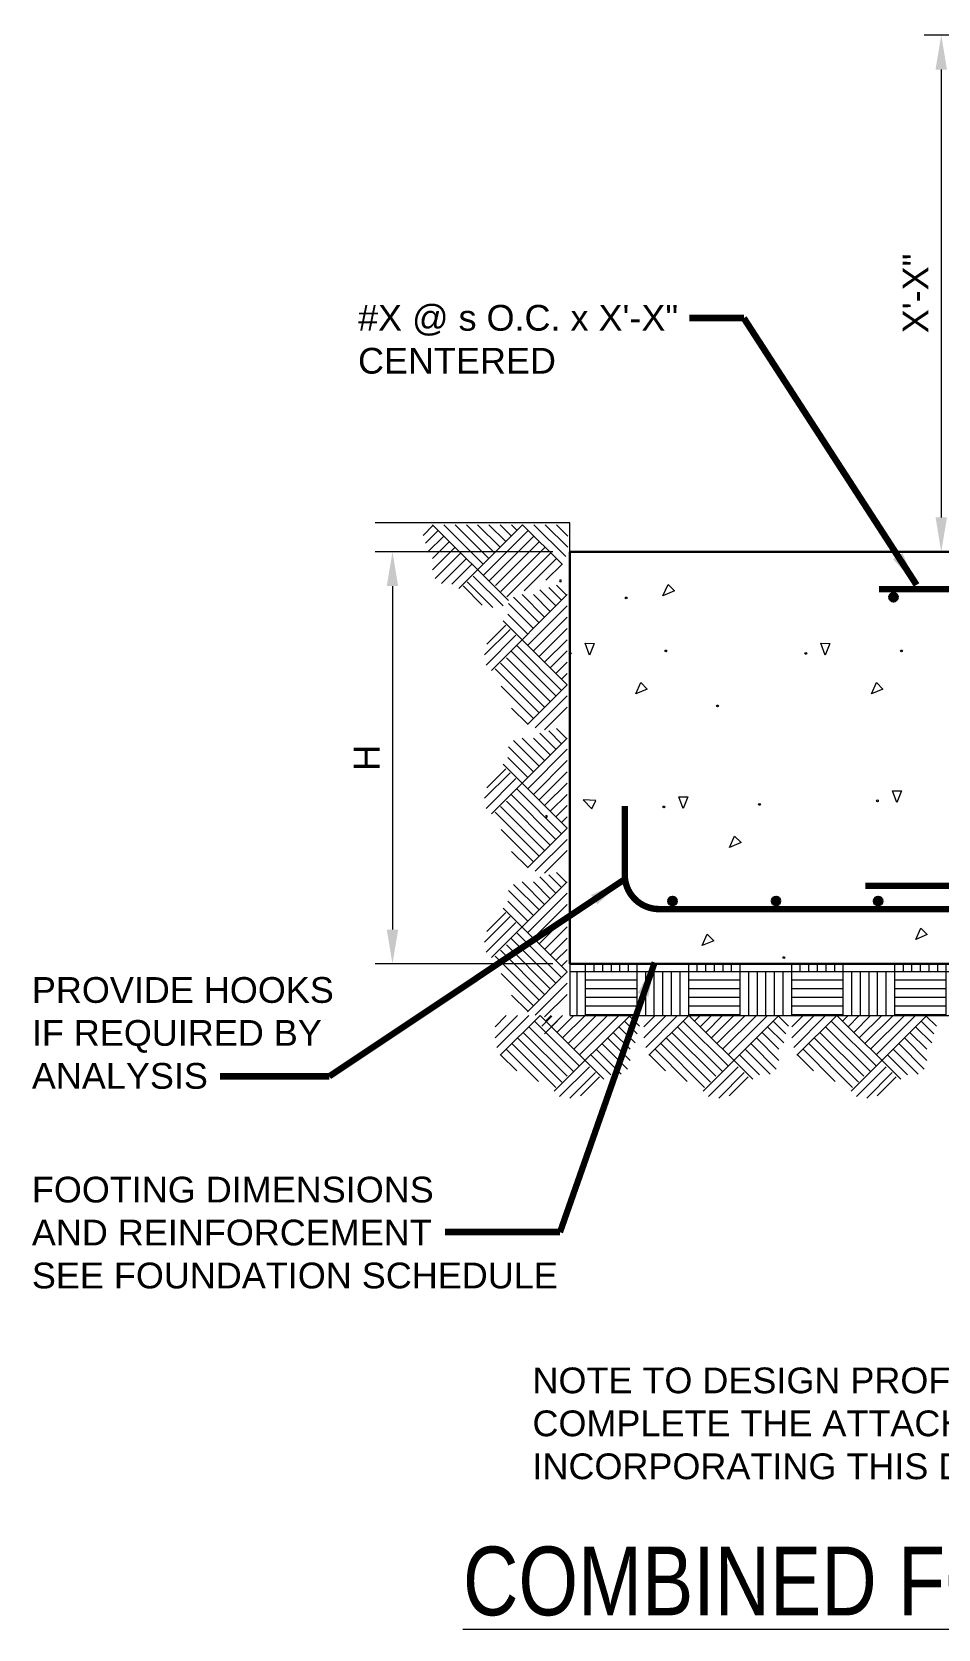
# Model space of a CAD drawing. Header units: inches. Extents: x -1127 to -983, y 1611 to 1738.
# Drawn here: x -1127.3 to -1074.5, y 1610.5 to 1703.5 of the extents above; entities that cross this region are included whole.
import ezdxf

# ---------------------------------------------------------------- set-up
doc = ezdxf.new("R2010")
doc.units = ezdxf.units.IN
doc.header["$LTSCALE"] = 5
doc.header["$MEASUREMENT"] = 0
doc.linetypes.add('HIDDEN', pattern=[0.375, 0.25, -0.125])
for name, color, linetype, lineweight in [('S-ANNO-DIMS', 1, 'Continuous', 20), ('S-ANNO-TEXT', 7, 'Continuous', 20), ('S-DELT-PATT', 7, 'Continuous', 15), ('S-DETL', 3, 'Continuous', 30)]:
    doc.layers.add(name, color=color, linetype=linetype, lineweight=lineweight)
doc.styles.add('Romans', font='arial.ttf')
doc.dimstyles.get("Standard").update_dxf_attribs({"dimtxt": 0.18, "dimasz": 0.18, "dimexe": 0.18, "dimexo": 0.0625, "dimgap": 0.09, "dimtad": 0, "dimtih": 1, "dimtoh": 1, "dimdec": 4, "dimzin": 0, "dimdsep": 46, "dimtxsty": 'Standard', "dimcen": 0.09, "dimadec": 0, "dimazin": 0, "dimtfac": 1, "dimtdec": 4, "dimtofl": 0, "dimtmove": 0, "dimatfit": 3, "dimfxl": 1, "dimtolj": 1, "dimtzin": 0, "dimarcsym": 0})

# ---------------------------------------------------------------- blocks, each defined once
blk = doc.blocks.new('*D2')
at = {"layer": 'Defpoints', "color": 0, "transparency": 16777216}
for p in [(-1095.968, 1673.25), (-1106.297, 1649.25), (-1095.968, 1649.25)]:
    blk.add_point(p, dxfattribs=at)
at = {"layer": 'S-ANNO-DIMS', "transparency": 16777216}
for p, q in [((-1096.968, 1673.25), (-1107.297, 1673.25)), ((-1106.297, 1671.25), (-1106.297, 1651.25)), ((-1096.968, 1649.25), (-1107.297, 1649.25))]:
    blk.add_line(p, q, dxfattribs=at)
for points in [[(-1106.63, 1671.25), (-1105.964, 1671.25), (-1106.297, 1673.25)], [(-1106.63, 1651.25), (-1105.964, 1651.25), (-1106.297, 1649.25)]]:
    blk.add_solid(points, dxfattribs=at)
at = {"layer": 'S-ANNO-DIMS', "transparency": 16777216, "insert": (-1107.797, 1661.25), "char_height": 1.5, "attachment_point": 5, "rotation": 90, "style": 'Romans'}
blk.add_mtext('\\A1;H', dxfattribs=at)
blk = doc.blocks.new('*D3')
at = {"layer": 'Defpoints', "color": 0, "transparency": 16777216}
for p in [(-1066.533, 1703.321), (-1075.129, 1673.25), (-1074.347, 1673.25)]:
    blk.add_point(p, dxfattribs=at)
at = {"layer": 'S-ANNO-DIMS', "transparency": 16777216}
for p, q in [((-1067.533, 1703.321), (-1075.347, 1703.321)), ((-1074.347, 1701.321), (-1074.347, 1675.25)), ((-1074.129, 1673.25), (-1073.347, 1673.25))]:
    blk.add_line(p, q, dxfattribs=at)
for points in [[(-1074.68, 1701.321), (-1074.013, 1701.321), (-1074.347, 1703.321)], [(-1074.68, 1675.25), (-1074.013, 1675.25), (-1074.347, 1673.25)]]:
    blk.add_solid(points, dxfattribs=at)
at = {"layer": 'S-ANNO-DIMS', "transparency": 16777216, "insert": (-1075.847, 1688.286), "char_height": 1.5, "attachment_point": 5, "rotation": 90, "style": 'Romans'}
blk.add_mtext('\\A1;X\'-X"', dxfattribs=at)

msp = doc.modelspace()

# ---------------------------------------------------------------- hatches: boundary and pattern name
at = {"layer": 'S-DELT-PATT'}
h = msp.add_hatch(dxfattribs=at)
h.set_pattern_fill('AR-PARQ1', color=256, scale=0.25)
h.set_pattern_definition([(90, (-1785.055, 2110.8132), (-3, 3), [3, -3]), (90, (-1784.555, 2110.8132), (-3, 3), [3, -3]), (90, (-1784.055, 2110.8132), (-3, 3), [3, -3]), (90, (-1783.555, 2110.8132), (-3, 3), [3, -3]), (90, (-1783.055, 2110.8132), (-3, 3), [3, -3]), (90, (-1782.555, 2110.8132), (-3, 3), [3, -3]), (90, (-1782.055, 2110.8132), (-3, 3), [3, -3]), (0, (-1785.055, 2113.8132), (3, -3), [3, -3]), (0, (-1785.055, 2114.3132), (3, -3), [3, -3]), (0, (-1785.055, 2114.8132), (3, -3), [3, -3]), (0, (-1785.055, 2115.3132), (3, -3), [3, -3]), (0, (-1785.055, 2115.8132), (3, -3), [3, -3]), (0, (-1785.055, 2116.3132), (3, -3), [3, -3]), (0, (-1785.055, 2116.8132), (3, -3), [3, -3])])
h.paths.add_polyline_path([(-1095.9680877, 1649.250485), (-1095.9680877, 1646.250485), (-999.9680877, 1646.250485), (-999.9680877, 1649.250485)])
at = {"layer": 'S-DETL', "linetype": 'Continuous'}
h = msp.add_hatch(color=256, dxfattribs=at)
h.dxf.hatch_style = 1
h.paths.add_polyline_path([(-1077.1243916, 1670.8462632), (-1077.1243916, 1670.3462632, 0.4142135624), (-1076.8743916, 1670.5962632, 0.4142135624)])
h.paths.add_polyline_path([(-1077.1243916, 1670.8462632, 0.4142135624), (-1077.3743916, 1670.5962632, 0.4142135624), (-1077.1243916, 1670.3462632)])
h = msp.add_hatch(color=256, dxfattribs=at)
h.dxf.hatch_style = 1
h.paths.add_polyline_path([(-1089.9921362, 1653.1660278), (-1089.9921362, 1652.6660278, 0.4142135624), (-1089.7421362, 1652.9160278, 0.4142135624)])
h.paths.add_polyline_path([(-1089.9921362, 1653.1660278, 0.4142135624), (-1090.2421362, 1652.9160278, 0.4142135624), (-1089.9921362, 1652.6660278)])
h = msp.add_hatch(color=256, dxfattribs=at)
h.dxf.hatch_style = 1
h.paths.add_polyline_path([(-1083.9675605, 1653.1660278), (-1083.9675605, 1652.6660278, 0.4142135624), (-1083.7175605, 1652.9160278, 0.4142135624)])
h.paths.add_polyline_path([(-1083.9675605, 1653.1660278, 0.4142135624), (-1084.2175605, 1652.9160278, 0.4142135624), (-1083.9675605, 1652.6660278)])
h = msp.add_hatch(color=256, dxfattribs=at)
h.dxf.hatch_style = 1
h.paths.add_polyline_path([(-1078.0145899, 1653.1660278), (-1078.0145899, 1652.6660278, 0.4142135624), (-1077.7645899, 1652.9160278, 0.4142135624)])
h.paths.add_polyline_path([(-1078.0145899, 1653.1660278, 0.4142135624), (-1078.2645899, 1652.9160278, 0.4142135624), (-1078.0145899, 1652.6660278)])

# ---------------------------------------------------------------- linework, layer by layer
at = {"layer": 'S-DELT-PATT'}
for p, q in [((-1095.9680877, 1674.9216), (-1107.2970274, 1674.9216)), ((-1103.9302464, 1674.7865131), (-1104.5145584, 1674.2021929)), ((-1099.5489094, 1670.4051762), (-1103.9623654, 1674.8186322)), ((-1101.0126598, 1672.5244167), (-1103.3068752, 1674.8186322)), ((-1100.6849147, 1672.8521618), (-1102.6513851, 1674.8186322)), ((-1098.7184443, 1674.8186322), (-1102.4361631, 1671.1009134)), ((-1100.3571697, 1673.1799068), (-1101.995895, 1674.8186322)), ((-1100.0294246, 1673.5076519), (-1101.3404049, 1674.8186322)), ((-1099.7016795, 1673.835397), (-1100.6849147, 1674.8186322)), ((-1099.3739345, 1674.163142), (-1100.0294246, 1674.8186322)), ((-1099.0461894, 1674.4908871), (-1099.3739345, 1674.8186322)), ((-1096.3984599, 1672.4986478), (-1098.7184443, 1674.8186322)), ((-1096.2070978, 1672.9627757), (-1098.0629542, 1674.8186322)), ((-1096.0964838, 1673.5076519), (-1097.4074641, 1674.8186322)), ((-1096.0964838, 1674.163142), (-1096.751974, 1674.8186322)), ((-1095.9680877, 1673.250485), (-1095.9680877, 1674.9216)), ((-1103.6346203, 1674.4908871), (-1104.3723662, 1673.753133)), ((-1103.3068752, 1674.163142), (-1104.2491997, 1673.2208094)), ((-1102.9791302, 1673.835397), (-1103.9623654, 1672.8521618)), ((-1098.3906993, 1674.4908871), (-1101.0002956, 1671.8812908)), ((-1098.0629542, 1674.163142), (-1100.6896015, 1671.5364948)), ((-1097.7352092, 1673.835397), (-1100.2936609, 1671.2769371)), ((-1102.6513851, 1673.5076519), (-1103.9623654, 1672.1966717)), ((-1102.32364, 1673.1799068), (-1103.8115043, 1671.6920426)), ((-1101.995895, 1672.8521618), (-1103.4496574, 1671.3983912)), ((-1097.4074641, 1673.5076519), (-1099.9829667, 1670.9321493)), ((-1097.079719, 1673.1799068), (-1099.6381707, 1670.6214469)), ((-1096.751974, 1672.8521618), (-1098.6285029, 1670.9756246)), ((-1101.6681499, 1672.5244167), (-1102.8320955, 1671.3604629)), ((-1099.8604556, 1670.0936217), (-1101.5993562, 1671.8325223)), ((-1096.4242289, 1672.5244167), (-1097.3631202, 1671.5855254)), ((-1101.0708673, 1670.1447663), (-1102.1789898, 1671.2528888)), ((-1100.4571401, 1670.0083834), (-1101.9403176, 1671.4915609)), ((-1096.7811326, 1670.0934476), (-1097.7234652, 1671.035772)), ((-1096.4533875, 1670.4211926), (-1097.1911417, 1671.1589386)), ((-1096.1577615, 1670.7168187), (-1096.7420818, 1671.3011308)), ((-1100.5390985, 1666.3354817), (-1096.1256425, 1670.7489377)), ((-1098.0921128, 1668.7824673), (-1099.5458834, 1670.2362297)), ((-1097.7643678, 1669.1102124), (-1099.252232, 1670.5980766)), ((-1097.4366227, 1669.4379574), (-1098.747603, 1670.7489377)), ((-1098.4198579, 1667.7992321), (-1096.1256425, 1670.0934476)), ((-1097.1088777, 1669.7657025), (-1098.0921128, 1670.7489377)), ((-1096.1256425, 1665.5050167), (-1099.8433612, 1669.2227354)), ((-1098.4198579, 1668.4547222), (-1099.5838117, 1669.6186679)), ((-1098.0921128, 1667.471487), (-1096.1256425, 1669.4379574)), ((-1100.9358912, 1667.2437124), (-1099.4527137, 1668.7268899)), ((-1100.8506529, 1666.647028), (-1099.1117523, 1668.3859286)), ((-1100.7995083, 1667.8574396), (-1099.6913859, 1668.9655621)), ((-1097.7643678, 1667.143742), (-1096.1256425, 1668.7824673)), ((-1097.4366227, 1666.8159969), (-1096.1256425, 1668.1269772)), ((-1096.7811326, 1664.8495265), (-1099.4077799, 1667.4761738)), ((-1096.4533875, 1665.1772716), (-1099.0629839, 1667.7868679)), ((-1097.1088777, 1666.4882519), (-1096.1256425, 1667.471487)), ((-1097.7643678, 1663.8662913), (-1100.3228277, 1666.4247431)), ((-1097.4366227, 1664.1940364), (-1100.0121254, 1666.7695391)), ((-1097.1088777, 1664.5217815), (-1099.6673376, 1667.0802332)), ((-1096.7811326, 1666.1605068), (-1096.1256425, 1666.8159969)), ((-1098.0921128, 1663.5385463), (-1099.96865, 1665.4150752)), ((-1098.4456269, 1663.1850323), (-1096.1256425, 1665.5050167)), ((-1096.4533875, 1665.8327617), (-1096.1256425, 1666.1605068)), ((-1097.9814989, 1662.9936701), (-1096.1256425, 1664.8495265)), ((-1098.4198579, 1663.2108012), (-1099.3587492, 1664.1496925)), ((-1097.4366227, 1662.8830562), (-1096.1256425, 1664.1940364)), ((-1096.7811326, 1661.7458787), (-1097.7234652, 1662.6882031)), ((-1096.4533875, 1662.0736238), (-1097.1911417, 1662.8113697)), ((-1096.1577615, 1662.3692498), (-1096.7420818, 1662.9535619)), ((-1100.5390985, 1657.9879128), (-1096.1256425, 1662.4013688)), ((-1098.0921128, 1660.4348984), (-1099.5458834, 1661.8886608)), ((-1097.7643678, 1660.7626435), (-1099.252232, 1662.2505078)), ((-1097.4366227, 1661.0903886), (-1098.747603, 1662.4013688)), ((-1098.4198579, 1659.4516633), (-1096.1256425, 1661.7458787)), ((-1097.1088777, 1661.4181336), (-1098.0921128, 1662.4013688)), ((-1096.1256425, 1657.1574478), (-1099.8433612, 1660.8751666)), ((-1098.4198579, 1660.1071534), (-1099.5838117, 1661.271099)), ((-1098.0921128, 1659.1239182), (-1096.1256425, 1661.0903886)), ((-1100.9358912, 1658.8961436), (-1099.4527137, 1660.3793211)), ((-1100.8506529, 1658.2994591), (-1099.1117523, 1660.0383597)), ((-1100.7995083, 1659.5098708), (-1099.6913859, 1660.6179932)), ((-1097.7643678, 1658.7961731), (-1096.1256425, 1660.4348984)), ((-1097.4366227, 1658.4684281), (-1096.1256425, 1659.7794083)), ((-1096.7811326, 1656.5019577), (-1099.4077799, 1659.1286049)), ((-1096.4533875, 1656.8297027), (-1099.0629839, 1659.4392991)), ((-1097.1088777, 1658.140683), (-1096.1256425, 1659.1239182)), ((-1097.7643678, 1655.5187225), (-1100.3228277, 1658.0771742)), ((-1097.4366227, 1655.8464676), (-1100.0121254, 1658.4219702)), ((-1097.1088777, 1656.1742126), (-1099.6673376, 1658.7326643)), ((-1096.7811326, 1657.8129379), (-1096.1256425, 1658.4684281)), ((-1098.0921128, 1655.1909774), (-1099.96865, 1657.0675064)), ((-1098.4456269, 1654.8374634), (-1096.1256425, 1657.1574478)), ((-1096.4533875, 1657.4851929), (-1096.1256425, 1657.8129379)), ((-1097.9814989, 1654.6461013), (-1096.1256425, 1656.5019577)), ((-1098.4198579, 1654.8632324), (-1099.3587492, 1655.8021236)), ((-1097.4366227, 1654.5354873), (-1096.1256425, 1655.8464676)), ((-1096.7811326, 1653.3740063), (-1097.7234652, 1654.3163307)), ((-1096.4533875, 1653.7017514), (-1097.1911417, 1654.4394973)), ((-1096.1577615, 1653.9973774), (-1096.7420818, 1654.5816895)), ((-1100.5390985, 1649.6160405), (-1096.1256425, 1654.0294965)), ((-1098.0921128, 1652.0630261), (-1099.5458834, 1653.5167885)), ((-1097.7643678, 1652.3907711), (-1099.252232, 1653.8786354)), ((-1097.4366227, 1652.7185162), (-1098.747603, 1654.0294965)), ((-1098.4198579, 1651.0797909), (-1096.1256425, 1653.3740063)), ((-1097.1088777, 1653.0462613), (-1098.0921128, 1654.0294965)), ((-1096.1256425, 1648.7855754), (-1099.8433612, 1652.5032942)), ((-1098.4198579, 1651.735281), (-1099.5838117, 1652.8992266)), ((-1098.0921128, 1650.7520458), (-1096.1256425, 1652.7185162)), ((-1100.9358912, 1650.5242712), (-1099.4527137, 1652.0074487)), ((-1100.8506529, 1649.9275867), (-1099.1117523, 1651.6664873)), ((-1100.7995083, 1651.1379984), (-1099.6913859, 1652.2461209)), ((-1097.7643678, 1650.4243008), (-1096.1256425, 1652.0630261)), ((-1097.4366227, 1650.0965557), (-1096.1256425, 1651.407536)), ((-1096.7811326, 1648.1300853), (-1099.4077799, 1650.7567326)), ((-1096.4533875, 1648.4578304), (-1099.0629839, 1651.0674267)), ((-1097.1088777, 1649.7688106), (-1096.1256425, 1650.7520458)), ((-1097.7643678, 1647.1468501), (-1100.3228277, 1649.7053018)), ((-1097.4366227, 1647.4745952), (-1100.0121254, 1650.0500978)), ((-1097.1088777, 1647.8023402), (-1099.6673376, 1650.360792)), ((-1096.7811326, 1649.4410656), (-1096.1256425, 1650.0965557)), ((-1098.0921128, 1646.8191051), (-1099.96865, 1648.695634)), ((-1098.4456269, 1646.465591), (-1096.1256425, 1648.7855754)), ((-1096.4533875, 1649.1133205), (-1096.1256425, 1649.4410656)), ((-1095.9680877, 1649.250485), (-1095.9680877, 1646.2627955)), ((-1097.9814989, 1646.2742289), (-1096.1256425, 1648.1300853)), ((-1098.4198579, 1646.49136), (-1099.3587492, 1647.4302513)), ((-1097.4366227, 1646.1636149), (-1096.1256425, 1647.4745952)), ((-1100.3280881, 1644.9395047), (-1099.0171079, 1646.250485)), ((-1100.3280881, 1645.5949949), (-1099.672598, 1646.250485)), ((-1100.2174742, 1644.3946286), (-1098.3616177, 1646.250485)), ((-1100.026112, 1643.9305006), (-1097.7061276, 1646.250485)), ((-1098.0338727, 1645.9227399), (-1095.4242763, 1643.3131436)), ((-1097.7061276, 1646.250485), (-1093.9884088, 1642.5327662)), ((-1097.0127211, 1646.218366), (-1097.5970332, 1645.6340457)), ((-1096.7170951, 1645.9227399), (-1097.454841, 1645.1849858)), ((-1097.3783825, 1645.9227399), (-1097.0506375, 1646.250485)), ((-1097.0506375, 1645.5949949), (-1096.3951473, 1646.250485)), ((-1096.8756626, 1641.837029), (-1092.4622066, 1646.250485)), ((-1096.7228924, 1645.2672498), (-1095.7396572, 1646.250485)), ((-1096.3951473, 1644.9395047), (-1095.0841671, 1646.250485)), ((-1096.0674023, 1644.6117597), (-1094.428677, 1646.250485)), ((-1095.7396572, 1644.2840146), (-1093.7731868, 1646.250485)), ((-1095.4119122, 1643.9562695), (-1093.1176967, 1646.250485)), ((-1092.7899516, 1645.9227399), (-1092.0522057, 1645.1849858)), ((-1092.4943256, 1646.218366), (-1091.9100135, 1645.6340457)), ((-1091.6641705, 1644.9395047), (-1090.3531903, 1646.250485)), ((-1091.6641705, 1645.5949949), (-1091.0086804, 1646.250485)), ((-1091.5535566, 1644.3946286), (-1089.6977002, 1646.250485)), ((-1091.3621944, 1643.9305006), (-1089.04221, 1646.250485)), ((-1089.3699551, 1645.9227399), (-1086.7603588, 1643.3131436)), ((-1089.04221, 1646.250485), (-1085.3244913, 1642.5327662)), ((-1088.714465, 1645.9227399), (-1088.3867199, 1646.250485)), ((-1088.3867199, 1645.5949949), (-1087.7312298, 1646.250485)), ((-1088.211745, 1641.837029), (-1083.798289, 1646.250485)), ((-1088.0589748, 1645.2672498), (-1087.0757397, 1646.250485)), ((-1087.7312298, 1644.9395047), (-1086.4202495, 1646.250485)), ((-1087.4034847, 1644.6117597), (-1085.7647594, 1646.250485)), ((-1087.0757397, 1644.2840146), (-1085.1092693, 1646.250485)), ((-1086.7479946, 1643.9562695), (-1084.4537791, 1646.250485)), ((-1084.1260341, 1645.9227399), (-1083.3882881, 1645.1849858)), ((-1083.830408, 1646.218366), (-1083.2460959, 1645.6340457)), ((-1083.0492823, 1644.9395047), (-1081.738302, 1646.250485)), ((-1083.0492823, 1645.5949949), (-1082.3937922, 1646.250485)), ((-1082.9386683, 1644.3946286), (-1081.0828119, 1646.250485)), ((-1082.7473062, 1643.9305006), (-1080.4273218, 1646.250485)), ((-1080.7550668, 1645.9227399), (-1078.1454705, 1643.3131436)), ((-1080.4273218, 1646.250485), (-1076.709603, 1642.5327662)), ((-1080.0995767, 1645.9227399), (-1079.7718316, 1646.250485)), ((-1079.7718316, 1645.5949949), (-1079.1163415, 1646.250485)), ((-1079.5968568, 1641.837029), (-1075.1834008, 1646.250485)), ((-1079.4440866, 1645.2672498), (-1078.4608514, 1646.250485)), ((-1079.1163415, 1644.9395047), (-1077.8053613, 1646.250485)), ((-1078.7885965, 1644.6117597), (-1077.1498711, 1646.250485)), ((-1078.4608514, 1644.2840146), (-1076.494381, 1646.250485)), ((-1078.1331063, 1643.9562695), (-1075.8388909, 1646.250485)), ((-1075.5111458, 1645.9227399), (-1074.7733999, 1645.1849858)), ((-1075.2155198, 1646.218366), (-1074.6312077, 1645.6340457)), ((-1099.0171079, 1644.9395047), (-1096.4416052, 1642.3640021)), ((-1098.6893628, 1645.2672498), (-1096.1309111, 1642.7087899)), ((-1098.3616177, 1645.5949949), (-1095.7349705, 1642.9683476)), ((-1093.7731868, 1644.9395047), (-1092.4622066, 1643.6285245)), ((-1093.4454418, 1645.2672498), (-1092.4622066, 1644.2840146)), ((-1093.1176967, 1645.5949949), (-1092.1753723, 1644.6526622)), ((-1090.3531903, 1644.9395047), (-1087.7776876, 1642.3640021)), ((-1090.0254452, 1645.2672498), (-1087.4669935, 1642.7087899)), ((-1089.6977002, 1645.5949949), (-1087.0710529, 1642.9683476)), ((-1085.1092693, 1644.9395047), (-1083.798289, 1643.6285245)), ((-1084.7815242, 1645.2672498), (-1083.798289, 1644.2840146)), ((-1084.4537791, 1645.5949949), (-1083.5114547, 1644.6526622)), ((-1081.738302, 1644.9395047), (-1079.1627994, 1642.3640021)), ((-1081.410557, 1645.2672498), (-1078.8521053, 1642.7087899)), ((-1081.0828119, 1645.5949949), (-1078.4561646, 1642.9683476)), ((-1076.494381, 1644.9395047), (-1075.1834008, 1643.6285245)), ((-1076.1666359, 1645.2672498), (-1075.1834008, 1644.2840146)), ((-1075.8388909, 1645.5949949), (-1074.8965665, 1644.6526622)), ((-1100.000343, 1643.9562695), (-1099.0614518, 1643.0173782)), ((-1099.672598, 1644.2840146), (-1097.796069, 1642.4074775)), ((-1099.3448529, 1644.6117597), (-1096.7864012, 1642.0532998)), ((-1094.756422, 1643.9562695), (-1093.5924764, 1642.7923157)), ((-1094.428677, 1644.2840146), (-1092.9749146, 1642.830244)), ((-1094.1009319, 1644.6117597), (-1092.6130676, 1643.1238954)), ((-1091.3364255, 1643.9562695), (-1090.3975342, 1643.0173782)), ((-1091.0086804, 1644.2840146), (-1089.1321515, 1642.4074775)), ((-1090.6809354, 1644.6117597), (-1088.1224836, 1642.0532998)), ((-1086.0925045, 1643.9562695), (-1084.9285588, 1642.7923157)), ((-1085.7647594, 1644.2840146), (-1084.310997, 1642.830244)), ((-1085.4370143, 1644.6117597), (-1083.9491501, 1643.1238954)), ((-1082.7215372, 1643.9562695), (-1081.7826459, 1643.0173782)), ((-1082.3937922, 1644.2840146), (-1080.5172632, 1642.4074775)), ((-1082.0660471, 1644.6117597), (-1079.5075954, 1642.0532998)), ((-1077.4776162, 1643.9562695), (-1076.3136706, 1642.7923157)), ((-1077.1498711, 1644.2840146), (-1075.6961087, 1642.830244)), ((-1076.8221261, 1644.6117597), (-1075.3342618, 1643.1238954)), ((-1096.5641163, 1641.5254745), (-1094.8252157, 1643.2643751)), ((-1087.9001987, 1641.5254745), (-1086.1612982, 1643.2643751)), ((-1079.2853105, 1641.5254745), (-1077.5464099, 1643.2643751)), ((-1095.9674318, 1641.4402362), (-1094.4842543, 1642.9234137)), ((-1095.3537046, 1641.5766191), (-1094.2455822, 1642.6847416)), ((-1087.3035143, 1641.4402362), (-1085.8203368, 1642.9234137)), ((-1086.6897871, 1641.5766191), (-1085.5816646, 1642.6847416)), ((-1078.688626, 1641.4402362), (-1077.2054485, 1642.9234137)), ((-1078.0748988, 1641.5766191), (-1076.9667764, 1642.6847416))]:
    msp.add_line(p, q, dxfattribs=at)
at = {"layer": 'S-DELT-PATT', "flags": 128}
for points in [[(-1096.5666873, 1671.5462166, 1), (-1096.4630073, 1671.5462166, 1)], [(-1092.6337215, 1670.5572089, -1), (-1092.7374015, 1670.5572089, -1)], [(-1095.9016133, 1667.3285783, -1), (-1096.0052933, 1667.3285783, -1)], [(-1090.3335362, 1667.4738382, -1), (-1090.4372162, 1667.4738382, -1)], [(-1082.1784479, 1667.3285783, -1), (-1082.2821279, 1667.3285783, -1)], [(-1076.6103708, 1667.4738382, -1), (-1076.7140508, 1667.4738382, -1)], [(-1087.3252625, 1664.2711785, -1), (-1087.4289425, 1664.2711785, -1)], [(-1078.0104894, 1658.7436215, -1), (-1078.1141694, 1658.7436215, -1)], [(-1097.3877309, 1657.8341036, 1), (-1097.2840509, 1657.8341036, 1)], [(-1090.443442, 1658.3920289, -1), (-1090.547122, 1658.3920289, -1)], [(-1084.8753649, 1658.5372889, -1), (-1084.9790449, 1658.5372889, -1)], [(-1083.4546261, 1649.6214854, -1), (-1083.5583061, 1649.6214854, -1)]]:
    msp.add_lwpolyline(points, format="xyb", close=True, dxfattribs=at)
for points in [[(-1089.8754437, 1670.9663329), (-1090.5497067, 1670.6786826), (-1090.2503365, 1671.3412256)], [(-1094.5515773, 1667.9108653), (-1094.8322259, 1667.2336581), (-1095.0817252, 1667.9165461)], [(-1080.8284119, 1667.9108653), (-1081.1090606, 1667.2336581), (-1081.3585598, 1667.9165461)], [(-1091.4629787, 1665.2531892), (-1092.1372417, 1664.9655389), (-1091.8378714, 1665.6280819)], [(-1077.7398133, 1665.2531892), (-1078.4140763, 1664.9655389), (-1078.114706, 1665.6280819)], [(-1094.4575886, 1658.7586181), (-1095.1895707, 1658.7983095), (-1094.6816516, 1658.2781134)], [(-1089.093406, 1658.9743159), (-1089.3740547, 1658.2971088), (-1089.6235539, 1658.9799967)], [(-1076.6604534, 1659.3259086), (-1076.9411021, 1658.6487014), (-1077.1906013, 1659.3315893)], [(-1086.0048074, 1656.3166398), (-1086.6790704, 1656.0289895), (-1086.3797001, 1656.6915326)], [(-1075.1593898, 1650.9550887), (-1075.8336527, 1650.6674384), (-1075.5342825, 1651.3299815)], [(-1087.5923423, 1650.6034961), (-1088.2666053, 1650.3158458), (-1087.9672351, 1650.9783888)]]:
    msp.add_lwpolyline(points, close=True, dxfattribs=at)
at = {"layer": 'S-DELT-PATT'}
msp.add_lwpolyline([(-1095.9680877, 1646.250485), (-999.9680877, 1646.250485)], dxfattribs=at)
at = {"layer": 'S-DETL'}
msp.add_line((-1095.9680877, 1649.250485), (-1095.9680877, 1673.250485), dxfattribs=at)
msp.add_line((-1095.9680877, 1649.250485), (-1095.9680877, 1673.250485), dxfattribs=at)
at = {"layer": 'S-DETL', "linetype": 'Continuous', "const_width": 0.375}
msp.add_lwpolyline([(-1078.7645899, 1653.8016542), (-1068.3274465, 1653.8016542, 0.4142008606), (-1066.3274465, 1655.8015675), (-1066.3253857, 1703.3212835)], format="xyb", dxfattribs=at)
at = {"layer": 'S-DETL', "linetype": 'Continuous'}
for points in [[(-1095.9680877, 1673.250485), (-1069.4680877, 1673.250485)], [(-1095.9680877, 1649.250485), (-999.9680877, 1649.250485)]]:
    msp.add_lwpolyline(points, dxfattribs=at)
at = {"layer": 'S-DETL', "linetype": 'Continuous', "const_width": 0.375}
for points in [[(-1077.9684501, 1671.0680941), (-1017.9680877, 1671.0680941)], [(-1090.7754721, 1652.4431006), (-1005.1607034, 1652.4431006)]]:
    msp.add_lwpolyline(points, dxfattribs=at)
at = {"layer": 'S-DETL', "linetype": 'HIDDEN', "flags": 128}
msp.add_lwpolyline([(-1092.7754721, 1658.4431006, 0.375, 0.375, 0), (-1092.7754721, 1654.4431006, 0.375, 0.375, 0.4142135624), (-1090.7754721, 1652.4431006, 0.375, 0.375, 0), (-1089.5986452, 1652.4431006, 0, 0, 0)], format="xyseb", dxfattribs=at)
at = {"layer": 'S-DETL', "linetype": 'Continuous'}
for centre in [(-1077.1243916, 1670.5962632), (-1089.9921362, 1652.9160278), (-1083.9675605, 1652.9160278), (-1078.0145899, 1652.9160278)]:
    msp.add_circle(centre, 0.25, dxfattribs=at)

# ---------------------------------------------------------------- texts
at = {"layer": 'S-ANNO-TEXT', "style": 'Romans', "width": 0.8}
msp.add_text('%%UCOMBINED FOOTING AT EXPANSION JOINT', height=4, dxfattribs=at).set_placement((-1102.1927945, 1611.3285588))
at = {"layer": 'S-ANNO-TEXT', "char_height": 1.499999989, "attachment_point": 1, "style": 'Romans'}
for s, insert in [('#X @ s O.C. x X\'-X"\\PCENTERED', (-1108.3035882, 1687.61693)), ('PROVIDE HOOKS \\PIF REQUIRED BY \\PANALYSIS', (-1127.2919504, 1648.4848273)), ('FOOTING DIMENSIONS \\PAND REINFORCEMENT \\PSEE FOUNDATION SCHEDULE', (-1127.2919504, 1636.8629721)), ('NOTE TO DESIGN PROFESSIONAL: \\PCOMPLETE THE ATTACHED CHECKLIST AND MODIFY DETAIL AS REQUIRED BEFORE \\PINCORPORATING THIS DETAIL INTO PROJECT CONSTRUCTION DOCUMENTS', (-1098.1475352, 1625.754889))]:
    msp.add_mtext(s, dxfattribs=dict(at, insert=insert))

# ---------------------------------------------------------------- dimensions: what is measured, and where the dimension line sits
at = {"layer": 'S-ANNO-DIMS'}
for base, p1, p2, text, picture, middle in [((-1074.3465432, 1673.250485), (-1066.5330877, 1703.3212835), (-1075.129475, 1673.250485), 'X\'-X"', '*D3', (-1074.3465432, 1688.2858842)), ((-1106.2970274, 1649.250485), (-1095.9680877, 1673.250485), (-1095.9680877, 1649.250485), 'H', '*D2', (-1106.2970274, 1661.250485))]:
    dim = msp.add_linear_dim(base=base, p1=p1, p2=p2, angle=270, text=text, dimstyle='Standard', override={"dimscale": 16, "dimtxt": 0.09375, "dimasz": 0.125, "dimexe": 0.0625, "dimgap": 0.0625, "dimtih": 0, "dimtoh": 0, "dimdec": 5, "dimlfac": 1, "dimrnd": 0.03125, "dimzin": 7, "dimlunit": 4, "dimtxsty": 'Romans', "dimcen": 0.125, "dimclrd": 256, "dimclre": 256, "dimclrt": 256, "dimadec": 4, "dimtdec": 5, "dimtofl": 1, "dimtvp": 1, "dimfrac": 2, "dimtzin": 3, "dimlwd": 65535, "dimlwe": 65535}, dxfattribs=at)
    dim.commit()
    dim.dimension.update_dxf_attribs({"geometry": picture, "text_midpoint": middle, "dimtype": 128})

# ---------------------------------------------------------------- leaders
at = {"layer": 'S-ANNO-TEXT'}
for points in [[(-1075.7910144, 1671.3168326), (-1085.8459859, 1686.8413502), (-1089.0061804, 1686.8413502)], [(-1092.8904452, 1654.1001483), (-1109.9805589, 1642.6991657), (-1116.3311318, 1642.6991657)], [(-1091.0411116, 1649.3363028), (-1096.5482367, 1633.6318059), (-1103.2308699, 1633.6318059)]]:
    msp.add_leader(points, dimstyle='Standard', override={"dimscale": 16, "dimtxt": 0.09375, "dimasz": 0.125, "dimexe": 0.0625, "dimgap": 0.0625, "dimtad": 0, "dimtih": 0, "dimtoh": 0, "dimdec": 5, "dimlfac": 16, "dimrnd": 0.03125, "dimzin": 7, "dimlunit": 4, "dimtxsty": 'Romans', "dimcen": 0.125, "dimclrd": 256, "dimclre": 256, "dimclrt": 256, "dimadec": 4, "dimtdec": 5, "dimtofl": 1, "dimtvp": 1, "dimfrac": 2, "dimtzin": 3, "dimlwd": 65535, "dimlwe": 65535}, dxfattribs=at)

doc.saveas('drawing.dxf')
